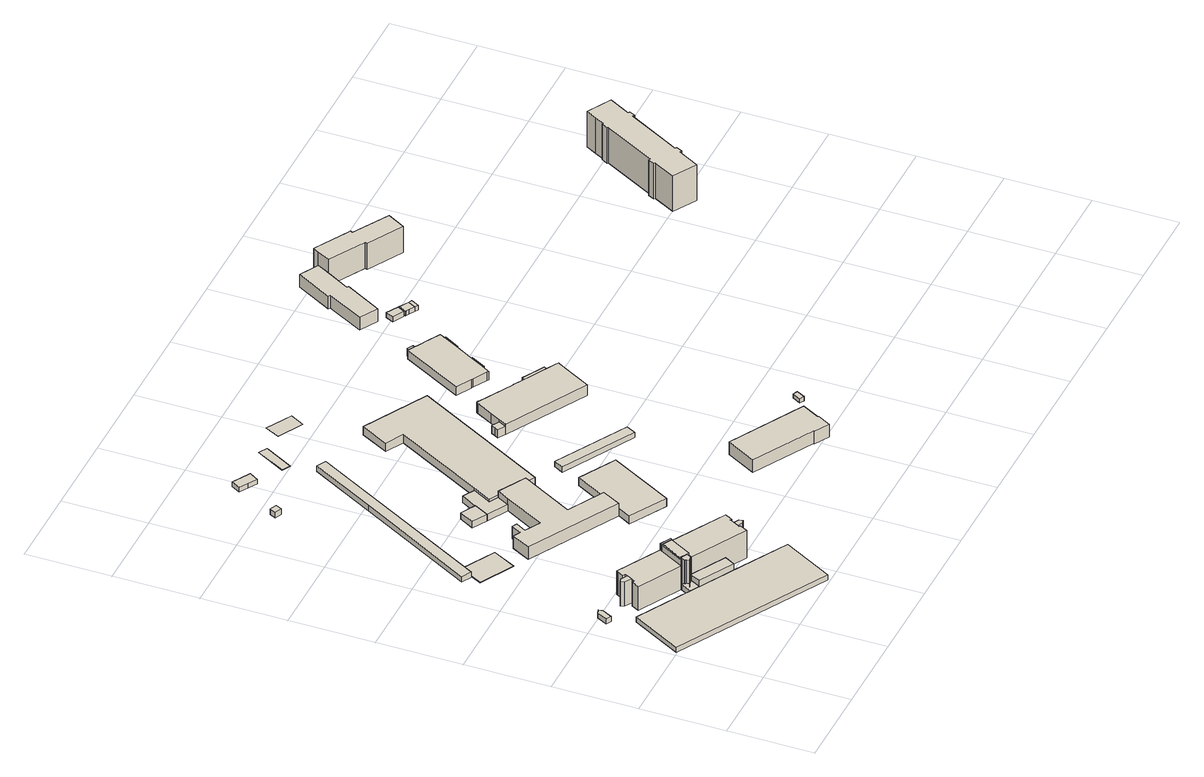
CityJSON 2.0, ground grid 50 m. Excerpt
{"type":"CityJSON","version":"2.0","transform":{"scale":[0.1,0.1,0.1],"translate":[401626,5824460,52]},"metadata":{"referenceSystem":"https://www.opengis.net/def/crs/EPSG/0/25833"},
"CityObjects":{
"building1":{"type":"Building","attributes":{"Gemeindeschluessel":"11000010","BezugspunktDach":"2200","function":"31001_2200","measuredHeight":3.28,"storeysAboveGround":1},"address":[{"country":"Germany","locality":"Berlin","thoroughfareNumber":"5 (10)","thoroughfareName":"Nordring"}],"geometry":[{"type":"Solid","lod":"1","boundaries":[[[[0,1,2,3,4]],[[5,6,7,8,9]],[[5,9,4,3]],[[6,5,3,2]],[[7,6,2,1]],[[8,7,1,0]],[[9,8,0,4]]]]}]},
"building2":{"type":"Building","attributes":{"Gemeindeschluessel":"11000010","function":"31001_2461"},"address":[{"country":"Germany","locality":"Berlin","thoroughfareNumber":"5 (2)","thoroughfareName":"Nordring"}],"children":["building2-1","building2-2","building2-3"]},
"building2-1":{"type":"BuildingPart","attributes":{"BezugspunktDach":"2200","measuredHeight":3.46,"storeysAboveGround":1},"parents":["building2"],"geometry":[{"type":"MultiSurface","lod":"1","boundaries":[[[10,11,12,13,14,15]],[[16,17,18,19,20,21]],[[16,21,15,14]],[[17,16,14,13]],[[19,18,12,11]],[[20,19,11,10]],[[21,20,10,15]],[[17,13,22,23]],[[18,23,22,12]]]}]},
"building2-2":{"type":"BuildingPart","attributes":{"BezugspunktDach":"2200","measuredHeight":3.58,"storeysAboveGround":1},"parents":["building2"],"geometry":[{"type":"MultiSurface","lod":"1","boundaries":[[[24,25,26,27,28,29,30,31,32]],[[33,34,35,36,37,38,39,23,17]],[[33,17,32,31]],[[34,33,31,30]],[[35,34,30,29]],[[36,35,29,28]],[[37,36,28,27]],[[38,37,27,26]],[[39,38,26,25]],[[40,13,22,24,32]],[[23,39,25,24]],[[17,23,22,13,40]]]}]},
"building2-3":{"type":"BuildingPart","attributes":{"BezugspunktDach":"2200","measuredHeight":8.78,"storeysAboveGround":1},"parents":["building2"],"geometry":[{"type":"MultiSurface","lod":"1","boundaries":[[[41,42,43,44,45]],[[39,46,47,18,23]],[[25,24,45,44]],[[46,39,44,43]],[[47,46,43,42]],[[18,47,42,41]],[[23,22,12,18,41,45]],[[39,23,24,25]],[[18,12,22,23]]]}]},
"building3":{"type":"Building","attributes":{"Gemeindeschluessel":"11000010","BezugspunktDach":"2200","function":"31001_2100","measuredHeight":0.253,"storeysAboveGround":1},"address":[{"country":"Germany","locality":"Berlin","thoroughfareNumber":"6 (2)","thoroughfareName":"Nordring"}],"geometry":[{"type":"Solid","lod":"1","boundaries":[[[[48,49,50,51]],[[52,53,54,55]],[[52,55,51,50]],[[53,52,50,49]],[[54,53,49,48]],[[55,54,48,51]]]]}]},
"building4":{"type":"Building","attributes":{"Gemeindeschluessel":"11000010","function":"31001_2100"},"address":[{"country":"Germany","locality":"Berlin","thoroughfareNumber":"5","thoroughfareName":"Nordring"}],"children":["building4-1","building4-2","building4-3","building4-4","building4-5","building4-6","building4-7"]},
"building4-1":{"type":"BuildingPart","attributes":{"BezugspunktDach":"2200","measuredHeight":18.99,"storeysAboveGround":4},"parents":["building4"],"geometry":[{"type":"MultiSurface","lod":"1","boundaries":[[[56,57,58,59,60,61,62,63,64,65,66,67,68,69,70]],[[71,72,73,74,75,76,77,78,79,80,81,82,83,84,85]],[[71,85,70,69]],[[74,73,67,66]],[[75,74,66,65]],[[76,75,65,64]],[[77,76,64,63]],[[78,77,63,62]],[[79,78,62,61]],[[86,87,88,79,61,60]],[[89,86,80,60,59]],[[82,81,59,58]],[[83,82,58,57]],[[84,83,57,56]],[[85,84,56,70]],[[72,71,69,68]],[[73,72,68,67]],[[80,88,87,86]],[[81,80,86,89]]]}]},
"building4-2":{"type":"BuildingPart","attributes":{"BezugspunktDach":"2200","measuredHeight":19.58,"storeysAboveGround":4},"parents":["building4"],"geometry":[{"type":"MultiSurface","lod":"1","boundaries":[[[90,91,92,93,94,95]],[[96,73,71,97,98,99]],[[100,101,99,95,94]],[[73,96,94,93]],[[69,68,67,93,92]],[[97,71,92,91]],[[102,103,91,90]],[[99,98,90,95]],[[96,99,101,100]],[[104,71,105,72,68,69]],[[67,68,72,73]],[[98,97,103,102]]]}]},
"building4-3":{"type":"BuildingPart","attributes":{"BezugspunktDach":"2200","measuredHeight":19.54,"storeysAboveGround":4},"parents":["building4"],"geometry":[{"type":"MultiSurface","lod":"1","boundaries":[[[106,101,100,107,108]],[[109,96,99,110,111]],[[109,112,113,108,107]],[[96,109,107,100]],[[110,99,101,106]],[[111,110,106,108]],[[113,112,109,111]],[[99,96,100,101]]]}]},
"building4-4":{"type":"BuildingPart","attributes":{"BezugspunktDach":"2200","measuredHeight":15.61,"storeysAboveGround":4},"parents":["building4"],"geometry":[{"type":"MultiSurface","lod":"1","boundaries":[[[113,112,114,115,116,117,118,119,120,121,122,123]],[[124,125,126,127,128,129,130,131,132,109,111,133]],[[124,133,123,122]],[[125,124,122,121]],[[125,121,134,135]],[[128,127,119,118]],[[129,128,118,117]],[[130,129,117,116]],[[131,130,116,115]],[[132,131,115,114]],[[109,132,114,112]],[[133,111,113,123]],[[126,136,135,134,120]],[[137,126,120,119,127]],[[109,112,113,111]]]}]},
"building4-5":{"type":"BuildingPart","attributes":{"BezugspunktDach":"2200","measuredHeight":19.32,"storeysAboveGround":4},"parents":["building4"],"geometry":[{"type":"Solid","lod":"1","boundaries":[[[[138,139,140,141,142,103,102,143,144]],[[145,98,97,146,147,148,149,150,151]],[[145,151,144,143]],[[98,145,143,102]],[[146,97,103,142]],[[147,146,142,141]],[[148,147,141,140]],[[149,148,140,139]],[[150,149,139,138]],[[151,150,138,144]],[[97,98,102,103]]]]}]},
"building4-6":{"type":"BuildingPart","attributes":{"BezugspunktDach":"2200","measuredHeight":15.92,"storeysAboveGround":4},"parents":["building4"],"geometry":[{"type":"MultiSurface","lod":"1","boundaries":[[[152,153,154,155,156]],[[157,127,135,158,159]],[[157,159,156,155]],[[127,157,155,154]],[[134,120,119,127,154,153]],[[158,135,153,152]],[[159,158,152,156]],[[135,126,120,134]],[[126,127,119,120]]]}]},
"building4-7":{"type":"BuildingPart","attributes":{"BezugspunktDach":"2200","measuredHeight":17.28,"storeysAboveGround":4},"parents":["building4"],"geometry":[{"type":"MultiSurface","lod":"1","boundaries":[[[160,161,162,87,89]],[[88,163,164,165,81]],[[163,88,87,162]],[[164,163,162,161]],[[165,164,161,160]],[[81,165,160,89]],[[88,80,86,87]],[[81,89,86,80]]]}]},
"building5":{"type":"Building","attributes":{"Gemeindeschluessel":"11000010","BezugspunktDach":"2200","function":"51009_1610","measuredHeight":19.42,"storeysAboveGround":0},"address":[{"country":"Germany","locality":"Berlin"}],"geometry":[{"type":"Solid","lod":"1","boundaries":[[[[166,167,168,169]],[[170,171,172,173]],[[170,173,169,168]],[[171,170,168,167]],[[172,171,167,166]],[[173,172,166,169]]]]}]},
"building6":{"type":"Building","attributes":{"Gemeindeschluessel":"11000010","BezugspunktDach":"2200","function":"31001_2100","measuredHeight":3.6,"storeysAboveGround":1},"address":[{"country":"Germany","locality":"Berlin","thoroughfareNumber":"6 (3)","thoroughfareName":"Nordring"}],"geometry":[{"type":"Solid","lod":"1","boundaries":[[[[174,175,176,177,178]],[[179,180,181,182,183]],[[179,183,178,177]],[[180,179,177,176]],[[181,180,176,175]],[[182,181,175,174]],[[183,182,174,178]]]]}]},
"building7":{"type":"Building","attributes":{"Gemeindeschluessel":"11000010","BezugspunktDach":"2200","function":"31001_2100","measuredHeight":3.69,"storeysAboveGround":1},"address":[{"country":"Germany","locality":"Berlin","thoroughfareNumber":"30 (3)","thoroughfareName":"Hellersdorfer Weg"}],"geometry":[{"type":"Solid","lod":"1","boundaries":[[[[184,185,186,187]],[[188,189,190,191]],[[188,191,187,186]],[[189,188,186,185]],[[190,189,185,184]],[[191,190,184,187]]]]}]},
"building8":{"type":"Building","attributes":{"Gemeindeschluessel":"11000010","BezugspunktDach":"2200","function":"31001_2100","measuredHeight":8.12,"storeysAboveGround":2},"address":[{"country":"Germany","locality":"Berlin","thoroughfareNumber":"6","thoroughfareName":"Nordring"}],"geometry":[{"type":"Solid","lod":"1","boundaries":[[[[192,193,194,195,196,197,198,199,200,201,202,203,204]],[[205,206,207,208,209,210,211,212,213,214,215,216,217]],[[205,217,204,203]],[[206,205,203,202]],[[207,206,202,201]],[[208,207,201,200]],[[209,208,200,199]],[[210,209,199,198]],[[211,210,198,197]],[[212,211,197,196]],[[213,212,196,195]],[[214,213,195,194]],[[215,214,194,193]],[[216,215,193,192]],[[217,216,192,204]]]]}]},
"building9":{"type":"Building","attributes":{"Gemeindeschluessel":"11000010","BezugspunktDach":"2200","function":"31001_2100","measuredHeight":4.19,"storeysAboveGround":1},"address":[{"country":"Germany","locality":"Berlin","thoroughfareNumber":"6 (4)","thoroughfareName":"Nordring"}],"geometry":[{"type":"Solid","lod":"1","boundaries":[[[[218,219,220,221]],[[222,223,224,225]],[[222,225,221,220]],[[223,222,220,219]],[[224,223,219,218]],[[225,224,218,221]]]]}]},
"building10":{"type":"Building","attributes":{"Gemeindeschluessel":"11000010","BezugspunktDach":"2200","function":"31001_2010","measuredHeight":4.19,"storeysAboveGround":1},"address":[{"country":"Germany","locality":"Berlin","thoroughfareNumber":"6 (6)","thoroughfareName":"Nordring"}],"geometry":[{"type":"Solid","lod":"1","boundaries":[[[[226,227,228,229,230,231,232]],[[233,234,235,236,237,238,239]],[[233,239,232,231]],[[234,233,231,230]],[[235,234,230,229]],[[236,235,229,228]],[[237,236,228,227]],[[238,237,227,226]],[[239,238,226,232]]]]}]},
"building11":{"type":"Building","attributes":{"Gemeindeschluessel":"11000010","BezugspunktDach":"2200","function":"31001_2100","measuredHeight":3.74,"storeysAboveGround":1},"address":[{"country":"Germany","locality":"Berlin","thoroughfareNumber":"30 (2)","thoroughfareName":"Hellersdorfer Weg"}],"geometry":[{"type":"Solid","lod":"1","boundaries":[[[[240,241,242,243,244]],[[245,246,247,248,249]],[[245,249,244,243]],[[246,245,243,242]],[[247,246,242,241]],[[248,247,241,240]],[[249,248,240,244]]]]}]},
"building12":{"type":"Building","attributes":{"Gemeindeschluessel":"11000010","BezugspunktDach":"2200","function":"31001_2100","measuredHeight":5.15,"storeysAboveGround":1},"address":[{"country":"Germany","locality":"Berlin","thoroughfareNumber":"4","thoroughfareName":"Nordring"}],"geometry":[{"type":"Solid","lod":"1","boundaries":[[[[250,251,252,253,254,255]],[[256,257,258,259,260,261]],[[256,261,255,254]],[[257,256,254,253]],[[258,257,253,252]],[[259,258,252,251]],[[260,259,251,250]],[[261,260,250,255]]]]}]},
"building13":{"type":"Building","attributes":{"Gemeindeschluessel":"11000010","BezugspunktDach":"2200","function":"31001_2100","measuredHeight":0.147,"storeysAboveGround":1},"address":[{"country":"Germany","locality":"Berlin","thoroughfareNumber":"30 (1)","thoroughfareName":"Hellersdorfer Weg"}],"geometry":[{"type":"Solid","lod":"1","boundaries":[[[[262,263,264,265]],[[266,267,268,269]],[[266,269,265,264]],[[267,266,264,263]],[[268,267,263,262]],[[269,268,262,265]]]]}]},
"building14":{"type":"Building","attributes":{"Gemeindeschluessel":"11000010","BezugspunktDach":"2200","function":"31001_2100","measuredHeight":5.49,"storeysAboveGround":1},"address":[{"country":"Germany","locality":"Berlin","thoroughfareNumber":"6 (1)","thoroughfareName":"Nordring"}],"geometry":[{"type":"Solid","lod":"1","boundaries":[[[[270,271,272,273,274,275,276,277,278]],[[279,280,281,282,283,284,213,212,285]],[[279,285,278,277]],[[280,279,277,276]],[[281,280,276,275]],[[282,281,275,274]],[[283,282,274,273]],[[284,283,273,272]],[[213,284,272,271]],[[212,213,271,270]],[[285,212,270,278]]]]}]},
"building15":{"type":"Building","attributes":{"Gemeindeschluessel":"11000010","BezugspunktDach":"2200","function":"31001_2100","measuredHeight":3.52,"storeysAboveGround":1},"address":[{"country":"Germany","locality":"Berlin","thoroughfareNumber":"4 (1)","thoroughfareName":"Nordring"}],"geometry":[{"type":"Solid","lod":"1","boundaries":[[[[286,287,288,289]],[[290,291,292,293]],[[290,293,289,288]],[[291,290,288,287]],[[292,291,287,286]],[[293,292,286,289]]]]}]},
"building16":{"type":"Building","attributes":{"Gemeindeschluessel":"11000010","BezugspunktDach":"2200","function":"31001_2100","measuredHeight":0.022,"storeysAboveGround":1},"address":[{"country":"Germany","locality":"Berlin","thoroughfareNumber":"6 (5)","thoroughfareName":"Nordring"}],"geometry":[{"type":"Solid","lod":"1","boundaries":[[[[294,295,296,297]],[[298,299,300,301]],[[298,301,297,296]],[[299,298,296,295]],[[300,299,295,294]],[[301,300,294,297]]]]}]},
"building17":{"type":"Building","attributes":{"Gemeindeschluessel":"11000010","BezugspunktDach":"2200","function":"51009_1610","measuredHeight":5.61,"storeysAboveGround":0},"address":[{"country":"Germany","locality":"Berlin"}],"geometry":[{"type":"Solid","lod":"1","boundaries":[[[[302,303,304,305,306,307]],[[308,309,310,311,312,313]],[[308,313,307,306]],[[309,308,306,305]],[[310,309,305,304]],[[311,310,304,303]],[[312,311,303,302]],[[313,312,302,307]]]]}]},
"building18":{"type":"Building","attributes":{"Gemeindeschluessel":"11000010","BezugspunktDach":"2200","function":"31001_2111","measuredHeight":8.25,"storeysAboveGround":2},"address":[{"country":"Germany","locality":"Berlin","thoroughfareNumber":"37","thoroughfareName":"Wolfener Straße"}],"geometry":[{"type":"Solid","lod":"1","boundaries":[[[[314,315,316,317,318,319,320,321]],[[322,323,324,325,326,327,328,329]],[[322,329,321,320]],[[323,322,320,319]],[[324,323,319,318]],[[325,324,318,317]],[[326,325,317,316]],[[327,326,316,315]],[[328,327,315,314]],[[329,328,314,321]]]]}]},
"building19":{"type":"Building","attributes":{"Gemeindeschluessel":"11000010","BezugspunktDach":"2200","function":"31001_2051","measuredHeight":9.14,"storeysAboveGround":1},"address":[{"country":"Germany","locality":"Berlin","thoroughfareNumber":"36","thoroughfareName":"Hellersdorfer Weg"}],"geometry":[{"type":"Solid","lod":"1","boundaries":[[[[330,331,332,333,334,335,336,337,338,339,340,341,342,343,344,345,346,347,348,349,350,351]],[[352,353,354,355,356,357,358,359,360,361,362,363,364,365,366,367,368,369,370,371,372,373]],[[352,373,351,350]],[[353,352,350,349]],[[354,353,349,348]],[[355,354,348,347]],[[356,355,347,346]],[[357,356,346,345]],[[358,357,345,344]],[[359,358,344,343]],[[360,359,343,342]],[[361,360,342,341]],[[362,361,341,340]],[[363,362,340,339]],[[364,363,339,338]],[[365,364,338,337]],[[366,365,337,336]],[[367,366,336,335]],[[368,367,335,334]],[[369,368,334,333]],[[370,369,333,332]],[[371,370,332,331]],[[372,371,331,330]],[[373,372,330,351]]]]}]},
"building20":{"type":"Building","attributes":{"Gemeindeschluessel":"11000010","BezugspunktDach":"2200","function":"31001_2523","measuredHeight":2.69,"storeysAboveGround":1},"address":[{"country":"Germany","locality":"Berlin","thoroughfareNumber":"35","thoroughfareName":"Wolfener Straße"}],"geometry":[{"type":"Solid","lod":"1","boundaries":[[[[374,375,376,377]],[[378,379,380,381]],[[378,381,377,376]],[[379,378,376,375]],[[380,379,375,374]],[[381,380,374,377]]]]}]},
"building21":{"type":"Building","attributes":{"Gemeindeschluessel":"11000010","BezugspunktDach":"2200","function":"51009_1610","measuredHeight":6.1,"storeysAboveGround":0},"address":[{"country":"Germany","locality":"Berlin"}],"geometry":[{"type":"Solid","lod":"1","boundaries":[[[[382,383,384,385,386]],[[387,388,389,390,391]],[[387,391,386,385]],[[388,387,385,384]],[[389,388,384,383]],[[390,389,383,382]],[[391,390,382,386]]]]}]},
"building22":{"type":"Building","attributes":{"Gemeindeschluessel":"11000010","BezugspunktDach":"2200","function":"31001_2051","measuredHeight":7.52,"storeysAboveGround":1},"address":[{"country":"Germany","locality":"Berlin","thoroughfareNumber":"36 (1)","thoroughfareName":"Hellersdorfer Weg"}],"geometry":[{"type":"Solid","lod":"1","boundaries":[[[[392,393,394,395,396,397,398,399,400,401,402,403,404,405,406,407,408,409,410,411,412,413]],[[414,415,416,417,418,419,420,421,422,423,424,425,426,427,428,429,430,431,432,433,434,435]],[[414,435,413,412]],[[415,414,412,411]],[[416,415,411,410]],[[417,416,410,409]],[[418,417,409,408]],[[419,418,408,407]],[[420,419,407,406]],[[421,420,406,405]],[[422,421,405,404]],[[423,422,404,403]],[[424,423,403,402]],[[425,424,402,401]],[[426,425,401,400]],[[427,426,400,399]],[[428,427,399,398]],[[429,428,398,397]],[[430,429,397,396]],[[431,430,396,395]],[[432,431,395,394]],[[433,432,394,393]],[[434,433,393,392]],[[435,434,392,413]]]]}]},
"building23":{"type":"Building","attributes":{"Gemeindeschluessel":"11000010","BezugspunktDach":"2200","function":"51009_1610","measuredHeight":5.07,"storeysAboveGround":0},"address":[{"country":"Germany","locality":"Berlin"}],"geometry":[{"type":"Solid","lod":"1","boundaries":[[[[436,437,438,439,440]],[[441,442,443,444,445]],[[441,445,440,439]],[[442,441,439,438]],[[443,442,438,437]],[[444,443,437,436]],[[445,444,436,440]]]]}]},
"building24":{"type":"Building","attributes":{"Gemeindeschluessel":"11000010","BezugspunktDach":"2200","function":"51009_1610","measuredHeight":4.88,"storeysAboveGround":0},"address":[{"country":"Germany","locality":"Berlin"}],"geometry":[{"type":"Solid","lod":"1","boundaries":[[[[446,447,448,449]],[[450,451,452,453]],[[450,453,449,448]],[[451,450,448,447]],[[452,451,447,446]],[[453,452,446,449]]]]}]},
"building25":{"type":"Building","attributes":{"Gemeindeschluessel":"11000010","BezugspunktDach":"2200","function":"51009_1610","measuredHeight":4.29,"storeysAboveGround":0},"address":[{"country":"Germany","locality":"Berlin"}],"geometry":[{"type":"Solid","lod":"1","boundaries":[[[[454,455,456,457,458,459]],[[460,461,462,463,464,465]],[[460,465,459,458]],[[461,460,458,457]],[[462,461,457,456]],[[463,462,456,455]],[[464,463,455,454]],[[465,464,454,459]]]]}]},
"building26":{"type":"Building","attributes":{"Gemeindeschluessel":"11000010","BezugspunktDach":"2200","function":"31001_2523","measuredHeight":3.17,"storeysAboveGround":1},"address":[{"country":"Germany","locality":"Berlin","thoroughfareNumber":"33 (2)","thoroughfareName":"Hellersdorfer Weg"}],"geometry":[{"type":"Solid","lod":"1","boundaries":[[[[466,467,468,469]],[[470,471,472,473]],[[470,473,469,468]],[[471,470,468,467]],[[472,471,467,466]],[[473,472,466,469]]]]}]},
"building27":{"type":"Building","attributes":{"Gemeindeschluessel":"11000010","BezugspunktDach":"2200","function":"31001_2000","measuredHeight":2.89,"storeysAboveGround":1},"address":[{"country":"Germany","locality":"Berlin","thoroughfareNumber":"33 (3)","thoroughfareName":"Hellersdorfer Weg"}],"geometry":[{"type":"Solid","lod":"1","boundaries":[[[[474,475,476,477,478,479]],[[480,481,482,483,484,485]],[[480,485,479,478]],[[481,480,478,477]],[[482,481,477,476]],[[483,482,476,475]],[[484,483,475,474]],[[485,484,474,479]]]]}]},
"building28":{"type":"Building","attributes":{"Gemeindeschluessel":"11000010","BezugspunktDach":"2200","function":"31001_2100","measuredHeight":8.25,"storeysAboveGround":2},"address":[{"country":"Germany","locality":"Berlin","thoroughfareNumber":"33 (1)","thoroughfareName":"Hellersdorfer Weg"}],"geometry":[{"type":"Solid","lod":"1","boundaries":[[[[486,487,488,489,490,491,492,493,494]],[[495,496,497,498,499,500,501,502,503]],[[495,503,494,493]],[[496,495,493,492]],[[497,496,492,491]],[[498,497,491,490]],[[499,498,490,489]],[[500,499,489,488]],[[501,500,488,487]],[[502,501,487,486]],[[503,502,486,494]]]]}]},
"building29":{"type":"Building","attributes":{"Gemeindeschluessel":"11000010","BezugspunktDach":"2200","function":"51009_1610","measuredHeight":2.92,"storeysAboveGround":0},"address":[{"country":"Germany","locality":"Berlin"}],"geometry":[{"type":"Solid","lod":"1","boundaries":[[[[504,505,477,476]],[[481,506,507,482]],[[481,482,476,477]],[[506,481,477,505]],[[507,506,505,504]],[[482,507,504,476]]]]}]},
"building30":{"type":"Building","attributes":{"Gemeindeschluessel":"11000010","BezugspunktDach":"2200","function":"31001_2100","measuredHeight":17.16,"storeysAboveGround":5},"address":[{"country":"Germany","locality":"Berlin","thoroughfareNumber":"33","thoroughfareName":"Hellersdorfer Weg"}],"geometry":[{"type":"Solid","lod":"1","boundaries":[[[[508,509,510,511,512,513,514,515,516]],[[517,518,519,520,521,522,523,524,525]],[[517,525,516,515]],[[518,517,515,514]],[[519,518,514,513]],[[520,519,513,512]],[[521,520,512,511]],[[522,521,511,510]],[[523,522,510,509]],[[524,523,509,508]],[[525,524,508,516]]]]}]},
"building31":{"type":"Building","attributes":{"Gemeindeschluessel":"11000010","BezugspunktDach":"2200","function":"31001_9998","measuredHeight":23.37,"storeysAboveGround":8},"address":[{"country":"Germany","locality":"Berlin","thoroughfareNumber":"33B","thoroughfareName":"Hellersdorfer Weg"}],"geometry":[{"type":"Solid","lod":"1","boundaries":[[[[526,527,528,529,530,531,532,533,534,535,536,537,538,539,540,541,542,543,544,545,546]],[[547,548,549,550,551,552,553,554,555,556,557,558,559,560,561,562,563,564,565,566,567]],[[547,567,546,545]],[[548,547,545,544]],[[549,548,544,543]],[[550,549,543,542]],[[551,550,542,541]],[[552,551,541,540]],[[553,552,540,539]],[[554,553,539,538]],[[555,554,538,537]],[[556,555,537,536]],[[557,556,536,535]],[[558,557,535,534]],[[559,558,534,533]],[[560,559,533,532]],[[561,560,532,531]],[[562,561,531,530]],[[563,562,530,529]],[[564,563,529,528]],[[565,564,528,527]],[[566,565,527,526]],[[567,566,526,546]]]]}]}
},
"vertices":[
[117,915,65],[150,976,65],[144,999,65],[121,992,65],[87,931,65],[121,992,32],[144,999,32],[150,976,32],[117,915,32],[87,931,32],
[892,4,64],[1057,300,64],[741,475,64],[483,618,64],[167,792,64],[3,496,64],[167,792,30],[483,618,30],[741,475,30],[1057,300,30],[892,4,30],[3,496,30],[537,588,64],[537,588,30],
[537,588,66],[567,645,66],[560,649,66],[542,643,66],[536,661,66],[530,664,66],[534,670,66],[517,679,66],[483,618,66],[517,679,30],[534,670,30],[530,664,30],[536,661,30],[542,643,30],[560,649,30],[567,645,30],[483,618,48],
[741,475,104],[775,537,104],[569,650,104],[567,645,104],[537,588,104],[569,650,30],[775,537,30],
[379,1579,22],[452,1716,22],[253,1824,22],[179,1687,22],[253,1824,19],[452,1716,19],[379,1579,19],[179,1687,19],
[910,472,207],[935,519,207],[928,523,207],[936,538,207],[945,554,207],[962,587,207],[969,582,207],[988,617,207],[994,628,207],[722,778,207],[671,807,207],[666,797,207],[628,729,207],[596,671,207],[585,651,207],[596,671,26],[628,729,26],[666,797,26],[671,807,26],[722,778,26],[994,628,26],[988,617,26],[969,582,26],[962,587,26],[945,554,26],[936,538,26],[928,523,26],[935,519,26],[910,472,26],[585,651,26],[945,554,199],[953,569,199],[953,569,26],[936,538,199],
[548,697,222],[584,677,222],[596,671,222],[666,797,222],[615,824,222],[538,702,222],[615,824,26],[584,677,26],[548,697,26],[538,702,26],[615,824,221],[538,702,221],[548,697,219],[584,677,219],[596,671,116],[598,675,26],
[526,683,221],[605,830,221],[524,684,221],[605,830,26],[526,683,26],[524,684,26],[605,830,182],[524,684,182],
[610,840,182],[355,981,182],[349,970,182],[330,936,182],[342,929,182],[333,911,182],[325,898,182],[306,863,182],[294,869,182],[269,824,182],[294,869,26],[306,863,26],[325,898,26],[333,911,26],[342,929,26],[330,936,26],[349,970,26],[355,981,26],[610,840,26],[269,824,26],[315,880,182],[315,880,26],[324,896,26],[332,911,26],
[536,661,219],[542,643,219],[560,649,219],[567,645,219],[569,650,219],[534,670,219],[530,664,219],[534,670,26],[569,650,26],[567,645,26],[560,649,26],[542,643,26],[536,661,26],[530,664,26],
[277,903,185],[315,880,185],[333,911,185],[292,934,185],[269,926,185],[292,934,26],[277,903,26],[269,926,26],
[971,521,199],[994,528,199],[987,551,199],[987,551,26],[994,528,26],[971,521,26],
[666,797,225],[671,807,225],[610,840,225],[605,830,225],[610,840,30],[671,807,30],[666,797,30],[605,830,30],
[207,1749,54],[803,2825,54],[748,2854,54],[533,2469,54],[150,1779,54],[533,2469,18],[748,2854,18],[803,2825,18],[207,1749,18],[150,1779,18],
[314,2874,68],[333,2911,68],[292,2929,68],[274,2891,68],[292,2929,31],[333,2911,31],[314,2874,31],[274,2891,31],
[999,1238,100],[1059,1348,100],[845,1466,100],[1017,1775,100],[855,1864,100],[817,1794,100],[683,1555,100],[595,1604,100],[629,1665,100],[602,1679,100],[567,1619,100],[526,1641,100],[466,1533,100],[526,1641,19],[567,1619,19],[602,1679,19],[629,1665,19],[595,1604,19],[683,1555,19],[817,1794,19],[855,1864,19],[1017,1775,19],[845,1466,19],[1059,1348,19],[999,1238,19],[466,1533,19],
[694,1861,60],[741,1947,60],[655,1995,60],[607,1909,60],[655,1995,18],[741,1947,18],[694,1861,18],[607,1909,18],
[817,1794,59],[855,1864,59],[802,1893,59],[863,2003,59],[793,2042,59],[741,1947,59],[694,1861,59],[741,1947,17],[793,2042,17],[863,2003,17],[802,1893,17],[855,1864,17],[817,1794,17],[694,1861,17],
[465,3126,57],[516,3096,57],[548,3148,57],[444,3209,57],[415,3156,57],[444,3209,26],[548,3148,26],[516,3096,26],[465,3126,26],[415,3156,26],
[1171,1038,72],[1377,1413,72],[1161,1533,72],[1059,1348,72],[999,1238,72],[955,1159,72],[999,1238,20],[1059,1348,20],[1161,1533,20],[1377,1413,20],[1171,1038,20],[955,1159,20],
[730,2997,23],[826,3168,23],[778,3196,23],[682,3023,23],[778,3196,22],[826,3168,22],[730,2997,22],[682,3023,22],
[855,1864,74],[1017,1775,74],[1071,1745,74],[1511,2542,74],[1134,2748,74],[1045,2584,74],[1150,2527,74],[863,2003,74],[802,1893,74],[863,2003,19],[1150,2527,19],[1045,2584,19],[1134,2748,19],[1511,2542,19],[1071,1745,19],[802,1893,19],
[1658,1422,55],[1687,1477,55],[1264,1713,55],[1233,1658,55],[1264,1713,20],[1687,1477,20],[1658,1422,20],[1233,1658,20],
[1095,3076,20],[1141,3160,20],[992,3241,20],[948,3155,20],[992,3241,19],[1141,3160,19],[1095,3076,19],[948,3155,19],
[1437,2066,61],[1450,2088,61],[1462,2111,61],[1419,2135,61],[1406,2112,61],[1394,2090,61],[1406,2112,8],[1419,2135,8],[1462,2111,8],[1450,2088,8],[1437,2066,8],[1394,2090,8],
[1949,524,123],[1945,518,123],[2033,469,123],[2076,548,123],[2070,552,123],[2127,655,123],[1689,897,123],[1592,722,123],[1689,897,40],[2127,655,40],[2070,552,40],[2076,548,40],[2033,469,40],[1945,518,40],[1949,524,40],[1592,722,40],
[1916,1798,77],[1975,1905,77],[2030,2003,77],[2031,2003,77],[2035,2011,77],[2024,2018,77],[2024,2019,77],[1972,2048,77],[1842,2119,77],[1769,2160,77],[1768,2159,77],[1564,2272,77],[1566,2275,77],[1560,2278,77],[1558,2275,77],[1553,2278,77],[1548,2269,77],[1550,2269,77],[1495,2170,77],[1462,2111,77],[1437,2066,77],[1436,2063,77],[1437,2066,9],[1462,2111,9],[1495,2170,9],[1550,2269,9],[1548,2269,9],[1553,2278,9],[1558,2275,9],[1560,2278,9],[1566,2275,9],[1564,2272,9],[1768,2159,9],[1769,2160,9],[1842,2119,9],[1972,2048,9],[2024,2019,9],[2024,2018,9],[2035,2011,9],[2031,2003,9],[2030,2003,9],[1975,1905,9],[1916,1798,9],[1436,2063,9],
[2272,713,67],[2299,762,67],[2273,775,67],[2246,727,67],[2273,775,40],[2299,762,40],[2272,713,40],[2246,727,40],
[1972,2048,67],[1985,2072,67],[1921,2108,67],[1856,2144,67],[1842,2119,67],[1856,2144,19],[1921,2108,19],[1985,2072,19],[1972,2048,19],[1842,2119,19],
[1729,2380,74],[1739,2374,74],[1822,2329,74],[1821,2328,74],[1830,2323,74],[1836,2335,74],[1837,2334,74],[1860,2376,74],[1909,2464,74],[1970,2573,74],[2014,2653,74],[2012,2653,74],[2017,2661,74],[2029,2682,74],[1937,2734,74],[1932,2736,74],[1932,2735,74],[1927,2738,74],[1881,2763,74],[1846,2782,74],[1835,2788,74],[1638,2430,74],[1835,2788,19],[1846,2782,19],[1881,2763,19],[1927,2738,19],[1932,2735,19],[1932,2736,19],[1937,2734,19],[2029,2682,19],[2017,2661,19],[2012,2653,19],[2014,2653,19],[1970,2573,19],[1909,2464,19],[1860,2376,19],[1837,2334,19],[1836,2335,19],[1830,2323,19],[1821,2328,19],[1822,2329,19],[1739,2374,19],[1729,2380,19],[1638,2430,19],
[1874,2368,62],[1899,2412,62],[1923,2456,62],[1909,2464,62],[1860,2376,62],[1909,2464,18],[1923,2456,18],[1899,2412,18],[1874,2368,18],[1860,2376,18],
[1881,2763,69],[1891,2780,69],[1856,2800,69],[1846,2782,69],[1856,2800,20],[1891,2780,20],[1881,2763,20],[1846,2782,20],
[1983,2565,63],[2032,2653,63],[2017,2661,63],[2012,2653,63],[2014,2653,63],[1970,2573,63],[2014,2653,20],[2012,2653,20],[2017,2661,20],[2032,2653,20],[1983,2565,20],[1970,2573,20],
[2163,2945,55],[2187,2988,55],[2120,3027,55],[2096,2982,55],[2120,3027,23],[2187,2988,23],[2163,2945,23],[2096,2982,23],
[2177,2937,51],[2194,2927,51],[2226,2909,51],[2252,2956,51],[2198,2986,51],[2173,2939,51],[2198,2986,22],[2252,2956,22],[2226,2909,22],[2194,2927,22],[2177,2937,22],[2173,2939,22],
[2069,3055,106],[2190,3271,106],[2180,3277,106],[2257,3413,106],[2299,3489,106],[2188,3550,106],[2070,3337,106],[2081,3331,106],[1963,3115,106],[2081,3331,23],[2070,3337,23],[2188,3550,23],[2299,3489,23],[2257,3413,23],[2180,3277,23],[2190,3271,23],[2069,3055,23],[1963,3115,23],
[2246,2898,51],[2272,2945,51],[2272,2945,22],[2246,2898,22],
[2469,3294,196],[2463,3280,196],[2673,3161,196],[2733,3267,196],[2523,3389,196],[2530,3402,196],[2318,3523,196],[2299,3489,196],[2257,3413,196],[2299,3489,25],[2318,3523,25],[2530,3402,25],[2523,3389,25],[2733,3267,25],[2673,3161,25],[2463,3280,25],[2469,3294,25],[2257,3413,25],
[3693,1914,252],[3763,2041,252],[3774,2035,252],[3792,2070,252],[3782,2075,252],[3954,2389,252],[3965,2382,252],[3984,2416,252],[3972,2422,252],[4042,2548,252],[3901,2626,252],[3866,2562,252],[3835,2506,252],[3829,2510,252],[3809,2473,252],[3815,2469,252],[3646,2159,252],[3636,2164,252],[3617,2129,252],[3626,2123,252],[3555,1993,252],[3626,2123,18],[3617,2129,18],[3636,2164,18],[3646,2159,18],[3815,2469,18],[3809,2473,18],[3829,2510,18],[3835,2506,18],[3866,2562,18],[3901,2626,18],[4042,2548,18],[3972,2422,18],[3984,2416,18],[3965,2382,18],[3954,2389,18],[3782,2075,18],[3792,2070,18],[3774,2035,18],[3763,2041,18],[3693,1914,18],[3555,1993,18]
]}
